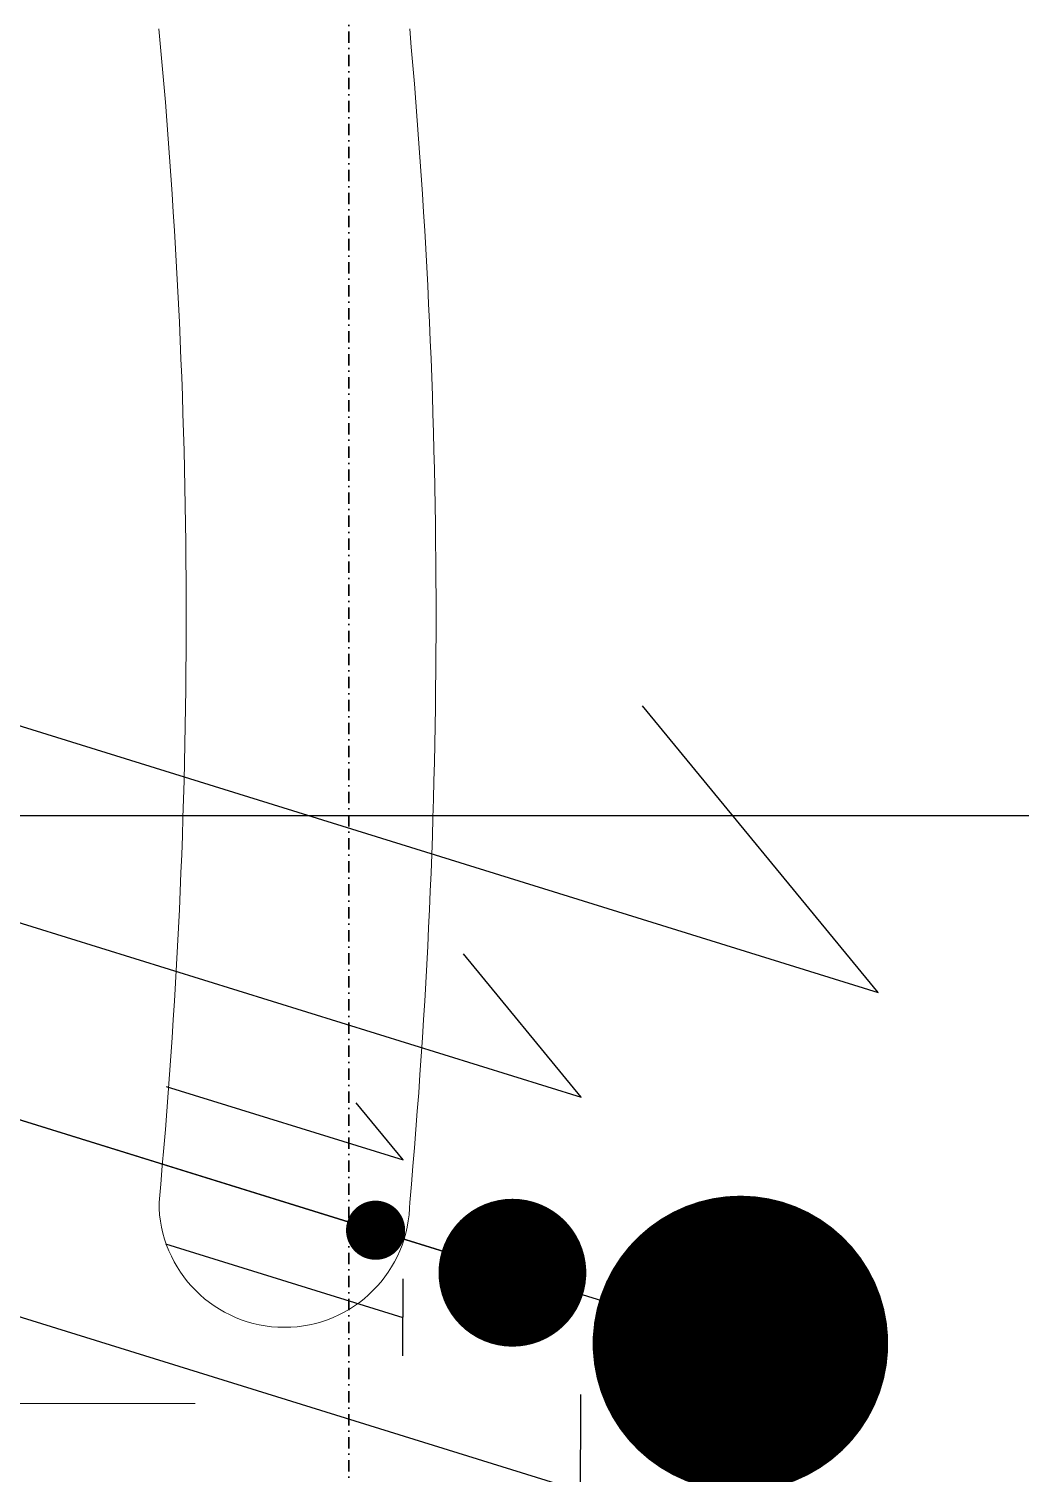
# Model space of a CAD drawing. Extents: x -12260 to 184725, y -29287 to 19916.
# Drawn here: x 20026 to 20303.6, y 3063.6 to 3467.9 of the extents above; entities that cross this region are included whole.
import ezdxf

# ---------------------------------------------------------------- set-up
doc = ezdxf.new("R2010")
doc.units = 0
doc.header["$LTSCALE"] = 0.25
doc.linetypes.add('DASHDOT', pattern=[25.4, 12.7, -6.35, 0, -6.35])
doc.layers.add('01-First Floor-FUR$0$FALSE CEILING', color=251, linetype='Continuous')
for name, color, linetype, lineweight in [('01-First Floor-FUR$0$LOADING', 253, 'Continuous', 5), ('E-LITE-CLNG-CNDT', 6, 'DASHDOT', 35), ('E-POWR-WIRE', 6, 'Continuous', 25), ('E-POWR-WIRE @ 100', 6, 'Continuous', 25), ('E-POWR-WIRE @ 20', 6, 'Continuous', 25), ('E-POWR-WIRE @ 50', 6, 'Continuous', 25)]:
    doc.layers.add(name, color=color, linetype=linetype, lineweight=lineweight)

# ---------------------------------------------------------------- blocks, each defined once
blk = doc.blocks.new('*U40')
for p, q in [((-1.6578, 1.6174), (1.6628, 0.5866)), ((1.6628, 0.5866), (1.0035, 1.3888)), ((-1.6603, 0.5154), (1.6603, -0.5154)), ((-1.6628, -0.5866), (1.6578, -1.6174)), ((1.6591, -1.0779), (1.6566, -2.1569))]:
    blk.add_line(p, q)
at = {"const_width": 0.414}
blk.add_lwpolyline([(1.2779, -0.1896, 1), (1.277, -0.6036, 1)], format="xyb", close=True, dxfattribs=at)
blk = doc.blocks.new('*U928')
at = {"layer": 'E-POWR-WIRE @ 100', "xscale": 100, "yscale": 100, "zscale": 100}
blk.add_blockref('*U40', (20097.55, 3139.48, -0.09), dxfattribs=at)
at = {"layer": 'E-POWR-WIRE @ 20', "xscale": 20, "yscale": 20, "zscale": 20}
blk.add_blockref('*U40', (20097.55, 3139.48, -0.09), dxfattribs=at)
at = {"layer": 'E-POWR-WIRE @ 50', "xscale": 50, "yscale": 50, "zscale": 50}
blk.add_blockref('*U40', (20097.55, 3139.48, -0.09), dxfattribs=at)
blk = doc.blocks.new('01-First Floor-FUR$0$GF21018-P')
at = {"color": 0}
blk.add_line((0.22049, 0.47563), (0.22049, 0.0675), dxfattribs=at)
for centre, radius, start, end in [((0, 1.84674), 1.77674, 264.69456, 275.30527), ((0.16409, 0.0425), 0.03511, 270, 90), ((0, 1.83136), 1.83136, 264.85322, 275.14698)]:
    blk.add_arc(centre, radius, start, end, dxfattribs=at)
blk = doc.blocks.new('01-First Floor-FUR')
at = {"layer": '01-First Floor-FUR$0$FALSE CEILING', "linetype": 'Continuous'}
blk.add_line((19215.56, 3247.62), (23215.47, 3247.62), dxfattribs=at)
at = {"layer": '01-First Floor-FUR$0$LOADING', "extrusion": (7.77426e-06, 2.24021e-05, 1), "xscale": -1000, "yscale": 1000.000000000001, "zscale": 1000, "rotation": 90.00141075505213}
blk.add_blockref('01-First Floor-FUR$0$GF21018-P', (20140.04, 3303.57, 0.13), dxfattribs=at)

msp = doc.modelspace()

# ---------------------------------------------------------------- linework, layer by layer
at = {"layer": 'E-LITE-CLNG-CNDT'}
msp.add_lwpolyline([(20115.58, 3847.64), (20115.58, 2647.64)], dxfattribs=at)

# ---------------------------------------------------------------- block references
msp.add_blockref('01-First Floor-FUR', (0, 0), dxfattribs=at)
at = {"layer": 'E-POWR-WIRE'}
msp.add_blockref('*U928', (0, 0), dxfattribs=at)

doc.saveas('drawing.dxf')
